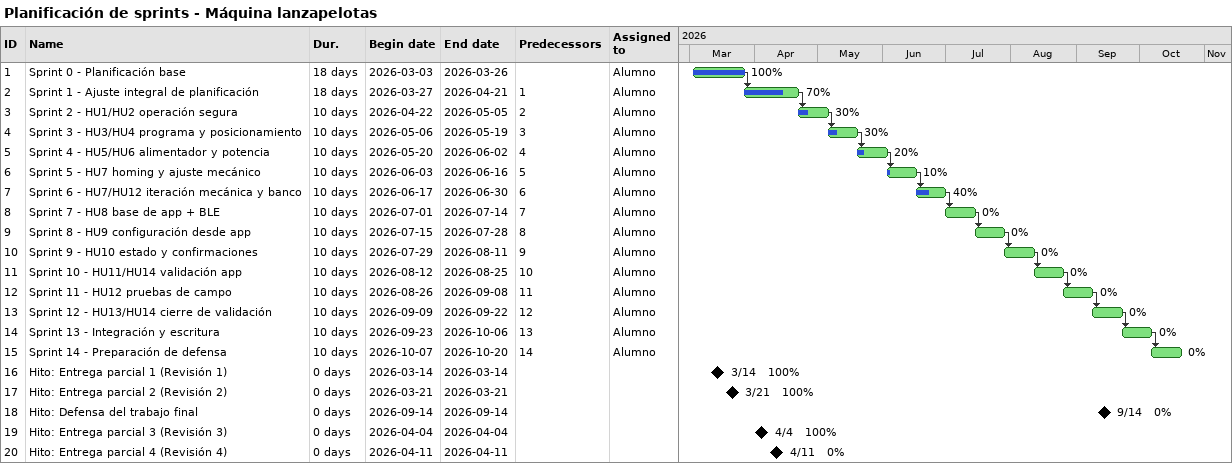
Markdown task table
Planificación de sprints - Máquina lanzapelotas

| ID | Task | Duration | Start | Finish | Predecessors | Resources | % complete |
|---|---|---|---|---|---|---|---|
| 1 | Sprint 0 - Planificación base | 18d | 2026-03-03 | 2026-03-26 |  | Alumno | 100 |
| 2 | Sprint 1 - Ajuste integral de planificación | 18d | 2026-03-27 | 2026-04-21 | 1 | Alumno | 70 |
| 3 | Sprint 2 - HU1/HU2 operación segura | 10d | 2026-04-22 | 2026-05-05 | 2 | Alumno | 30 |
| 4 | Sprint 3 - HU3/HU4 programa y posicionamiento | 10d | 2026-05-06 | 2026-05-19 | 3 | Alumno | 30 |
| 5 | Sprint 4 - HU5/HU6 alimentador y potencia | 10d | 2026-05-20 | 2026-06-02 | 4 | Alumno | 20 |
| 6 | Sprint 5 - HU7 homing y ajuste mecánico | 10d | 2026-06-03 | 2026-06-16 | 5 | Alumno | 10 |
| 7 | Sprint 6 - HU7/HU12 iteración mecánica y banco | 10d | 2026-06-17 | 2026-06-30 | 6 | Alumno | 40 |
| 8 | Sprint 7 - HU8 base de app + BLE | 10d | 2026-07-01 | 2026-07-14 | 7 | Alumno | 0 |
| 9 | Sprint 8 - HU9 configuración desde app | 10d | 2026-07-15 | 2026-07-28 | 8 | Alumno | 0 |
| 10 | Sprint 9 - HU10 estado y confirmaciones | 10d | 2026-07-29 | 2026-08-11 | 9 | Alumno | 0 |
| 11 | Sprint 10 - HU11/HU14 validación app | 10d | 2026-08-12 | 2026-08-25 | 10 | Alumno | 0 |
| 12 | Sprint 11 - HU12 pruebas de campo | 10d | 2026-08-26 | 2026-09-08 | 11 | Alumno | 0 |
| 13 | Sprint 12 - HU13/HU14 cierre de validación | 10d | 2026-09-09 | 2026-09-22 | 12 | Alumno | 0 |
| 14 | Sprint 13 - Integración y escritura | 10d | 2026-09-23 | 2026-10-06 | 13 | Alumno | 0 |
| 15 | Sprint 14 - Preparación de defensa | 10d | 2026-10-07 | 2026-10-20 | 14 | Alumno | 0 |
| 16 | Hito: Entrega parcial 1 (Revisión 1) | 0d | 2026-03-14 | 2026-03-14 |  |  | 100 |
| 17 | Hito: Entrega parcial 2 (Revisión 2) | 0d | 2026-03-21 | 2026-03-21 |  |  | 100 |
| 18 | Hito: Defensa del trabajo final | 0d | 2026-09-14 | 2026-09-14 |  |  | 0 |
| 19 | Hito: Entrega parcial 3 (Revisión 3) | 0d | 2026-04-04 | 2026-04-04 |  |  | 100 |
| 20 | Hito: Entrega parcial 4 (Revisión 4) | 0d | 2026-04-11 | 2026-04-11 |  |  | 0 |
